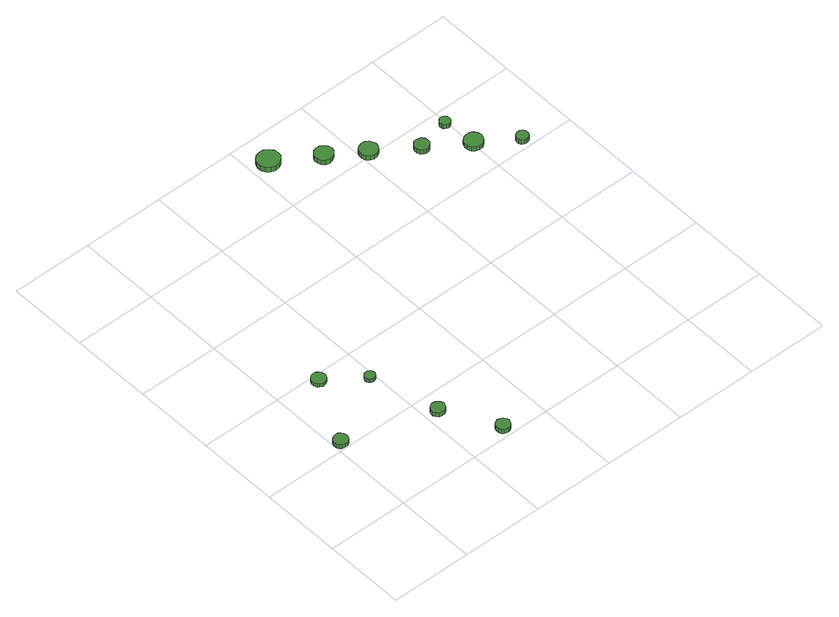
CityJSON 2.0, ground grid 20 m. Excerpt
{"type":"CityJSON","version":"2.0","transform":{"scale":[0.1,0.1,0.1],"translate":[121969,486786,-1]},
"CityObjects":{
"tree1":{"type":"SolitaryVegetationObject","attributes":{"function":"something"},"geometry":[{"type":"MultiSurface","lod":"1","boundaries":[[[0,1,2,3,4,5,6,7,8,9,10,11,12,13,14]],[[15,16,17,18,19,20,21,22,23,24,25,26,27,28,29]],[[0,29,28,1]],[[1,28,27,2]],[[2,27,26,3]],[[3,26,25,4]],[[4,25,24,5]],[[5,24,23,6]],[[6,23,22,7]],[[7,22,21,8]],[[8,21,20,9]],[[9,20,19,10]],[[10,19,18,11]],[[11,18,17,12]],[[12,17,16,13]],[[13,16,15,14]],[[14,15,29,0]]]}]},
"tree2":{"type":"SolitaryVegetationObject","attributes":{"function":"something"},"geometry":[{"type":"MultiSurface","lod":"1","boundaries":[[[30,31,32,33,34,35,36,37,38,39,40,41,42,43,44]],[[45,46,47,48,49,50,51,52,53,54,55,56,57,58,59]],[[30,59,58,31]],[[31,58,57,32]],[[32,57,56,33]],[[33,56,55,34]],[[34,55,54,35]],[[35,54,53,36]],[[36,53,52,37]],[[37,52,51,38]],[[38,51,50,39]],[[39,50,49,40]],[[40,49,48,41]],[[41,48,47,42]],[[42,47,46,43]],[[43,46,45,44]],[[44,45,59,30]]]}]},
"tree3":{"type":"SolitaryVegetationObject","attributes":{"function":"something"},"geometry":[{"type":"MultiSurface","lod":"1","boundaries":[[[60,61,62,63,64,65,66,67,68,69,70,71,72,73,74]],[[75,76,77,78,79,80,81,82,83,84,85,86,87,88,89]],[[60,89,88,61]],[[61,88,87,62]],[[62,87,86,63]],[[63,86,85,64]],[[64,85,84,65]],[[65,84,83,66]],[[66,83,82,67]],[[67,82,81,68]],[[68,81,80,69]],[[69,80,79,70]],[[70,79,78,71]],[[71,78,77,72]],[[72,77,76,73]],[[73,76,75,74]],[[74,75,89,60]]]}]},
"tree4":{"type":"SolitaryVegetationObject","attributes":{"function":"something"},"geometry":[{"type":"MultiSurface","lod":"1","boundaries":[[[90,91,92,93,94,95,96,97,98,99,100,101,102,103,104]],[[105,106,107,108,109,110,111,112,113,114,115,116,117,118,119]],[[90,119,118,91]],[[91,118,117,92]],[[92,117,116,93]],[[93,116,115,94]],[[94,115,114,95]],[[95,114,113,96]],[[96,113,112,97]],[[97,112,111,98]],[[98,111,110,99]],[[99,110,109,100]],[[100,109,108,101]],[[101,108,107,102]],[[102,107,106,103]],[[103,106,105,104]],[[104,105,119,90]]]}]},
"tree5":{"type":"SolitaryVegetationObject","attributes":{"function":"something"},"geometry":[{"type":"MultiSurface","lod":"1","boundaries":[[[120,121,122,123,124,125,126,127,128,129,130,131,132,133,134]],[[135,136,137,138,139,140,141,142,143,144,145,146,147,148,149]],[[120,149,148,121]],[[121,148,147,122]],[[122,147,146,123]],[[123,146,145,124]],[[124,145,144,125]],[[125,144,143,126]],[[126,143,142,127]],[[127,142,141,128]],[[128,141,140,129]],[[129,140,139,130]],[[130,139,138,131]],[[131,138,137,132]],[[132,137,136,133]],[[133,136,135,134]],[[134,135,149,120]]]}]},
"tree6":{"type":"SolitaryVegetationObject","attributes":{"function":"something"},"geometry":[{"type":"MultiSurface","lod":"1","boundaries":[[[150,151,152,153,154,155,156,157,158,159,160,161,162,163,164]],[[165,166,167,168,169,170,171,172,173,174,175,176,177,178,179]],[[150,179,178,151]],[[151,178,177,152]],[[152,177,176,153]],[[153,176,175,154]],[[154,175,174,155]],[[155,174,173,156]],[[156,173,172,157]],[[157,172,171,158]],[[158,171,170,159]],[[159,170,169,160]],[[160,169,168,161]],[[161,168,167,162]],[[162,167,166,163]],[[163,166,165,164]],[[164,165,179,150]]]}]},
"tree7":{"type":"SolitaryVegetationObject","attributes":{"function":"something"},"geometry":[{"type":"MultiSurface","lod":"1","boundaries":[[[180,181,182,183,184,185,186,187,188,189,190,191,192,193,194]],[[195,196,197,198,199,200,201,202,203,204,205,206,207,208,209]],[[180,209,208,181]],[[181,208,207,182]],[[182,207,206,183]],[[183,206,205,184]],[[184,205,204,185]],[[185,204,203,186]],[[186,203,202,187]],[[187,202,201,188]],[[188,201,200,189]],[[189,200,199,190]],[[190,199,198,191]],[[191,198,197,192]],[[192,197,196,193]],[[193,196,195,194]],[[194,195,209,180]]]}]},
"tree8":{"type":"SolitaryVegetationObject","attributes":{"function":"something"},"geometry":[{"type":"MultiSurface","lod":"1","boundaries":[[[210,211,212,213,214,215,216,217,218,219,220,221,222,223,224]],[[225,226,227,228,229,230,231,232,233,234,235,236,237,238,239]],[[210,239,238,211]],[[211,238,237,212]],[[212,237,236,213]],[[213,236,235,214]],[[214,235,234,215]],[[215,234,233,216]],[[216,233,232,217]],[[217,232,231,218]],[[218,231,230,219]],[[219,230,229,220]],[[220,229,228,221]],[[221,228,227,222]],[[222,227,226,223]],[[223,226,225,224]],[[224,225,239,210]]]}]},
"tree9":{"type":"SolitaryVegetationObject","attributes":{"function":"something"},"geometry":[{"type":"MultiSurface","lod":"1","boundaries":[[[240,241,242,243,244,245,246,247,248,249,250,251,252,253,254]],[[255,256,257,258,259,260,261,262,263,264,265,266,267,268,269]],[[240,269,268,241]],[[241,268,267,242]],[[242,267,266,243]],[[243,266,265,244]],[[244,265,264,245]],[[245,264,263,246]],[[246,263,262,247]],[[247,262,261,248]],[[248,261,260,249]],[[249,260,259,250]],[[250,259,258,251]],[[251,258,257,252]],[[252,257,256,253]],[[253,256,255,254]],[[254,255,269,240]]]}]},
"tree10":{"type":"SolitaryVegetationObject","attributes":{"function":"something"},"geometry":[{"type":"MultiSurface","lod":"1","boundaries":[[[270,271,272,273,274,275,276,277,278,279,280,281,282,283,284]],[[285,286,287,288,289,290,291,292,293,294,295,296,297,298,299]],[[270,299,298,271]],[[271,298,297,272]],[[272,297,296,273]],[[273,296,295,274]],[[274,295,294,275]],[[275,294,293,276]],[[276,293,292,277]],[[277,292,291,278]],[[278,291,290,279]],[[279,290,289,280]],[[280,289,288,281]],[[281,288,287,282]],[[282,287,286,283]],[[283,286,285,284]],[[284,285,299,270]]]}]},
"tree11":{"type":"SolitaryVegetationObject","attributes":{"function":"something"},"geometry":[{"type":"MultiSurface","lod":"1","boundaries":[[[300,301,302,303,304,305,306,307,308,309,310,311,312,313,314]],[[315,316,317,318,319,320,321,322,323,324,325,326,327,328,329]],[[300,329,328,301]],[[301,328,327,302]],[[302,327,326,303]],[[303,326,325,304]],[[304,325,324,305]],[[305,324,323,306]],[[306,323,322,307]],[[307,322,321,308]],[[308,321,320,309]],[[309,320,319,310]],[[310,319,318,311]],[[311,318,317,312]],[[312,317,316,313]],[[313,316,315,314]],[[314,315,329,300]]]}]},
"tree12":{"type":"SolitaryVegetationObject","attributes":{"function":"something"},"geometry":[{"type":"MultiSurface","lod":"1","boundaries":[[[330,331,332,333,334,335,336,337,338,339,340,341,342,343,344]],[[345,346,347,348,349,350,351,352,353,354,355,356,357,358,359]],[[330,359,358,331]],[[331,358,357,332]],[[332,357,356,333]],[[333,356,355,334]],[[334,355,354,335]],[[335,354,353,336]],[[336,353,352,337]],[[337,352,351,338]],[[338,351,350,339]],[[339,350,349,340]],[[340,349,348,341]],[[341,348,347,342]],[[342,347,346,343]],[[343,346,345,344]],[[344,345,359,330]]]}]}
},
"vertices":[
[36,220,18],[34,227,18],[30,233,18],[24,237,18],[17,237,18],[10,235,18],[4,230,18],[1,224,18],[1,216,18],[4,210,18],[10,205,18],[17,203,18],[24,203,18],[30,207,18],[34,213,18],[34,213,7],[30,207,7],[24,203,7],[17,203,7],[10,205,7],[4,210,7],[1,216,7],[1,224,7],[4,230,7],[10,235,7],[17,237,7],[24,237,7],[30,233,7],[34,227,7],[36,220,7],
[119,383,18],[117,390,18],[113,396,18],[107,400,18],[99,401,18],[92,398,18],[87,393,18],[84,387,18],[84,379,18],[87,373,18],[92,368,18],[99,365,18],[107,366,18],[113,370,18],[117,376,18],[117,376,8],[113,370,8],[107,366,8],[99,365,8],[92,368,8],[87,373,8],[84,379,8],[84,387,8],[87,393,8],[92,398,8],[99,401,8],[107,400,8],[113,396,8],[117,390,8],[119,383,8],
[249,153,19],[247,160,19],[243,165,19],[237,169,19],[230,170,19],[223,167,19],[218,163,19],[215,156,19],[215,149,19],[218,143,19],[223,138,19],[230,136,19],[237,137,19],[243,140,19],[247,146,19],[247,146,7],[243,140,7],[237,137,7],[230,136,7],[223,138,7],[218,143,7],[215,149,7],[215,156,7],[218,163,7],[223,167,7],[230,170,7],[237,169,7],[243,165,7],[247,160,7],[249,153,7],
[200,318,18],[199,323,18],[196,328,18],[191,330,18],[186,331,18],[181,329,18],[177,326,18],[175,321,18],[175,315,18],[177,310,18],[181,307,18],[186,305,18],[191,306,18],[196,308,18],[199,313,18],[199,313,8],[196,308,8],[191,306,8],[186,305,8],[181,307,8],[177,310,8],[175,315,8],[175,321,8],[177,326,8],[181,329,8],[186,331,8],[191,330,8],[196,328,8],[199,323,8],[200,318,8],
[319,26,19],[317,33,19],[313,38,19],[307,42,19],[300,43,19],[293,40,19],[288,36,19],[285,29,19],[285,22,19],[288,16,19],[293,11,19],[300,9,19],[307,9,19],[313,13,19],[317,19,19],[317,19,7],[313,13,7],[307,9,7],[300,9,7],[293,11,7],[288,16,7],[285,22,7],[285,29,7],[288,36,7],[293,40,7],[300,43,7],[307,42,7],[313,38,7],[317,33,7],[319,26,7],
[463,919,32],[461,930,32],[454,939,32],[444,945,32],[433,946,32],[422,943,32],[414,935,32],[409,925,32],[409,914,32],[414,903,32],[422,896,32],[433,892,32],[444,894,32],[454,899,32],[461,908,32],[461,908,19],[454,899,19],[444,894,19],[433,892,19],[422,896,19],[414,903,19],[409,914,19],[409,925,19],[414,935,19],[422,943,19],[433,946,19],[444,945,19],[454,939,19],[461,930,19],[463,919,19],
[556,854,32],[554,863,32],[548,871,32],[540,875,32],[531,876,32],[522,873,32],[516,867,32],[512,859,32],[512,850,32],[516,841,32],[522,835,32],[531,832,32],[540,833,32],[548,838,32],[554,845,32],[554,845,19],[548,838,19],[540,833,19],[531,832,19],[522,835,19],[516,841,19],[512,850,19],[512,859,19],[516,867,19],[522,873,19],[531,876,19],[540,875,19],[548,871,19],[554,863,19],[556,854,19],
[634,801,32],[632,810,32],[627,818,32],[619,822,32],[610,823,32],[601,820,32],[594,814,32],[591,806,32],[591,797,32],[594,788,32],[601,782,32],[610,779,32],[619,780,32],[627,785,32],[632,792,32],[632,792,20],[627,785,20],[619,780,20],[610,779,20],[601,782,20],[594,788,20],[591,797,20],[591,806,20],[594,814,20],[601,820,20],[610,823,20],[619,822,20],[627,818,20],[632,810,20],[634,801,20],
[722,736,33],[721,744,33],[716,750,33],[710,753,33],[702,754,33],[695,752,33],[690,747,33],[687,740,33],[687,732,33],[690,726,33],[695,721,33],[702,718,33],[710,719,33],[716,723,33],[721,729,33],[721,729,20],[716,723,20],[710,719,20],[702,718,20],[695,721,20],[690,726,20],[687,732,20],[687,740,20],[690,747,20],[695,752,20],[702,754,20],[710,753,20],[716,750,20],[721,744,20],[722,736,20],
[817,674,32],[815,683,32],[810,691,32],[802,695,32],[793,696,32],[784,693,32],[777,687,32],[774,679,32],[774,670,32],[777,661,32],[784,655,32],[793,652,32],[802,653,32],[810,658,32],[815,665,32],[815,665,20],[810,658,20],[802,653,20],[793,652,20],[784,655,20],[777,661,20],[774,670,20],[774,679,20],[777,687,20],[784,693,20],[793,696,20],[802,695,20],[810,691,20],[815,683,20],[817,674,20],
[799,756,32],[798,761,32],[795,765,32],[790,768,32],[785,768,32],[780,767,32],[776,763,32],[774,758,32],[774,753,32],[776,748,32],[780,745,32],[785,743,32],[790,743,32],[795,746,32],[798,750,32],[798,750,20],[795,746,20],[790,743,20],[785,743,20],[780,745,20],[776,748,20],[774,753,20],[774,758,20],[776,763,20],[780,767,20],[785,768,20],[790,768,20],[795,765,20],[798,761,20],[799,756,20],
[894,616,32],[893,622,32],[890,627,32],[884,630,32],[878,630,32],[873,628,32],[868,624,32],[866,619,32],[866,613,32],[868,607,32],[873,603,32],[878,602,32],[884,602,32],[890,605,32],[893,610,32],[893,610,19],[890,605,19],[884,602,19],[878,602,19],[873,603,19],[868,607,19],[866,613,19],[866,619,19],[868,624,19],[873,628,19],[878,630,19],[884,630,19],[890,627,19],[893,622,19],[894,616,19]
]}
